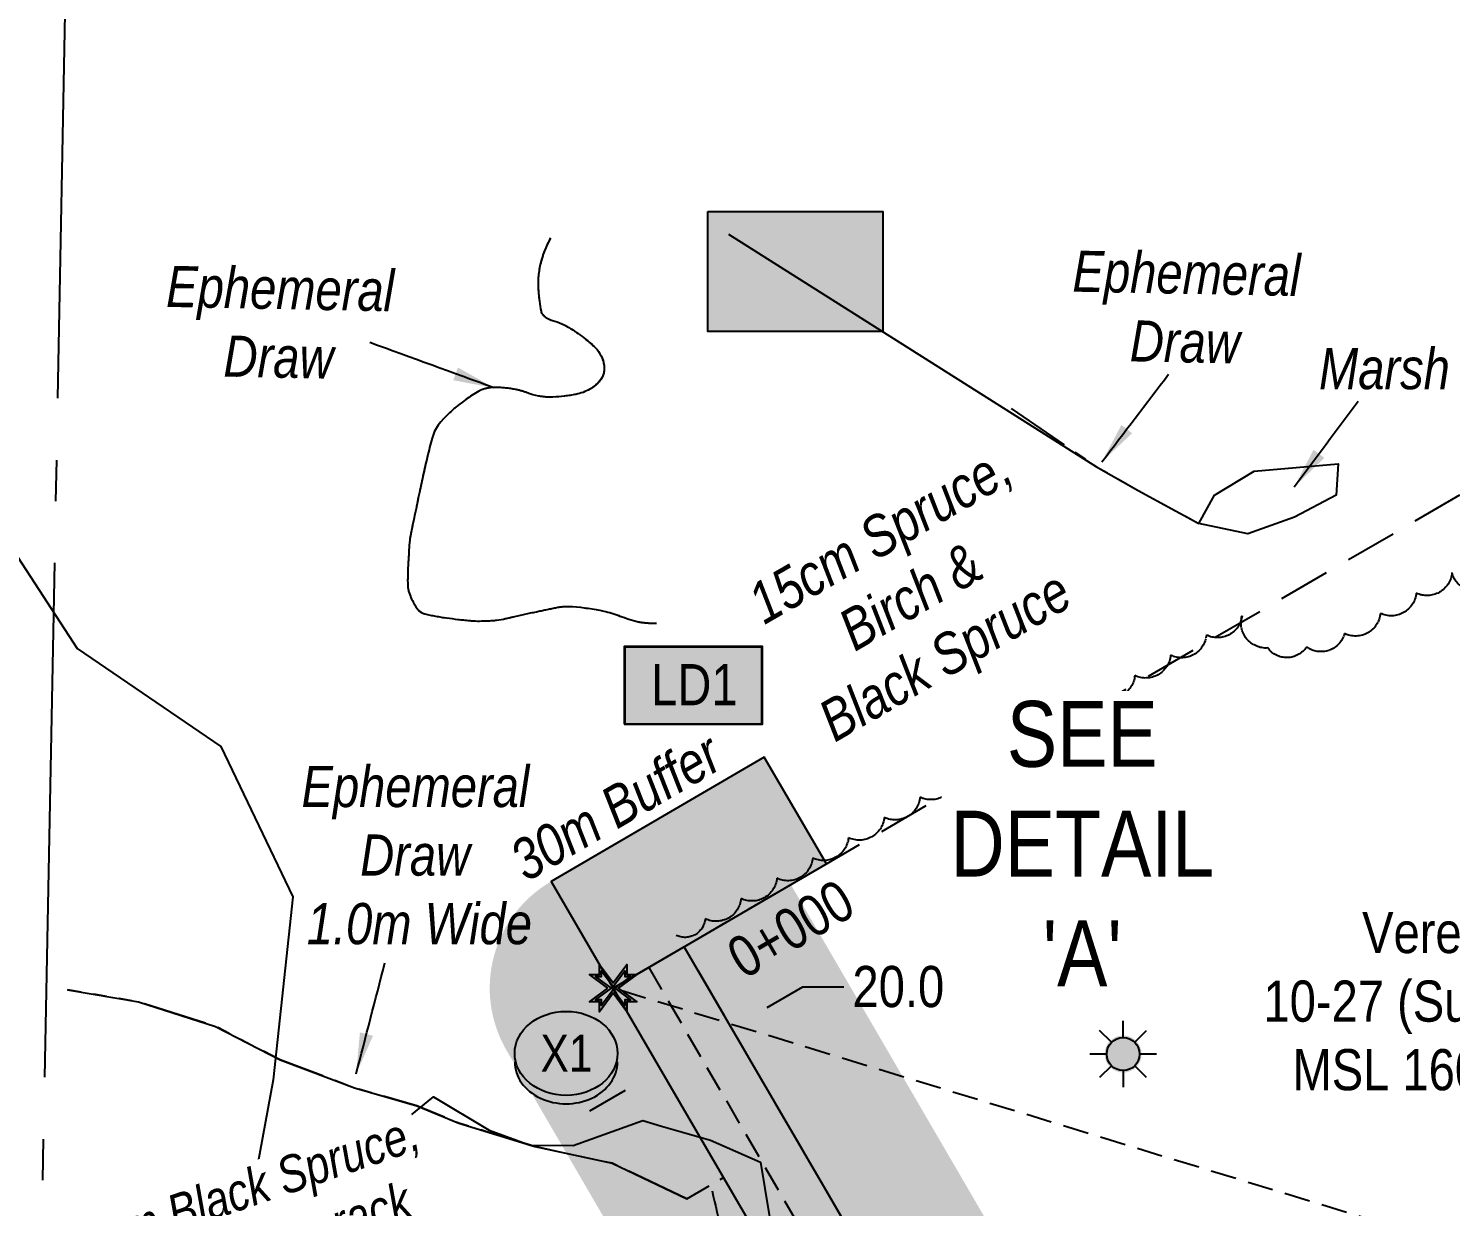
# Model space of a CAD drawing. Extents: x 407785 to 414058, y 6046536 to 6050431.
# Drawn here: x 411728.5 to 412074.1, y 6047609.8 to 6047896.1 of the extents above; entities that cross this region are included whole.
import ezdxf
from ezdxf.enums import TextEntityAlignment as Align

# ---------------------------------------------------------------- set-up
doc = ezdxf.new("R2010")
doc.units = 0
doc.header["$LTSCALE"] = 5
doc.header["$PDSIZE"] = 0.5
for name, pattern in [('0', [1, 1, 0]), ('foc-ACCESSROAD', [3.75, 2.5, -1.25]), ('foc-QUARTERLINE', [33, 25, -3, 2, -3]), ('foc-TIELINE', [1.875, 1.25, -0.625]), ('foc-TOPO-ephemeral', [6.25, 3.125, -0.625, 0.625, -0.625, 0.625, -0.625])]:
    doc.linetypes.add(name, pattern=pattern)
doc.layers.get('Defpoints').update_dxf_attribs({"color": 9})
for name, color, linetype in [('AS-UNDERLAY-H', 141, 'Continuous'), ('C-WS', 13, 'foc-ACCESSROAD'), ('C-WS-S', 13, 'Continuous'), ('DETAIL-T', 7, 'Continuous'), ('L-MON', 1, 'Continuous'), ('L-SECQ', 8, 'foc-QUARTERLINE'), ('L-TIE', 7, 'foc-TIELINE'), ('P-BUFFER-H 30m', 51, 'Continuous'), ('P-BUFFER-T', 40, 'Continuous'), ('P-CROSSINGS', 250, 'Continuous'), ('P-PROPOSED', 10, 'Continuous'), ('P-PROPOSED-H', 21, 'Continuous'), ('P-TEMP-BLOCKS', 250, 'Continuous'), ('P-TEMP-H', 41, 'Continuous'), ('P-TEMP_LOG DECK', 46, 'Continuous'), ('P-TXT', 4, 'Continuous'), ('T-BUSH', 110, '0'), ('T-BUSH-T', 110, 'Continuous'), ('T-DRAW', 143, 'foc-TOPO-ephemeral'), ('T-TIE', 201, 'foc-TIELINE'), ('T-WATER-T', 170, 'Continuous'), ('WETLAND', 143, 'Continuous'), ('WETLAND-T', 146, 'Continuous')]:
    doc.layers.add(name, color=color, linetype=linetype)
doc.layers.add('C-RW-T', color=13, linetype='Continuous', lineweight=9)
doc.layers.add('T-TIE-T', color=201, linetype='Continuous', lineweight=18)
doc.styles.add('80', font='ARIALN.TTF', dxfattribs={"height": 10})
doc.styles.add('80CG', font='ARIALN.TTF', dxfattribs={"height": 10})
doc.styles.add('80L', font='ARIALN.TTF', dxfattribs={"height": 10})
doc.styles.add('Crossing', font='ARIALN.TTF', dxfattribs={"height": 10})
doc.styles.add('foc-LtypeFont', font='ARIALN.TTF', dxfattribs={"height": 7.35})
doc.linetypes.add('foc-TOPO-flowdirection-NOLINE', pattern='A,0,[">",foc-LtypeFont,S=0.3,R=0,X=0,Y=-0.945],-20,[">",foc-LtypeFont,S=0.3,R=0,X=0,Y=-0.945],0', length=20)
doc.dimstyles.new('Compass 5 000', dxfattribs={"dimscale": 5, "dimtxt": 9, "dimasz": 2, "dimexe": 0.2, "dimexo": 0.0625, "dimgap": 0.5, "dimtad": 0, "dimtih": 1, "dimtoh": 1, "dimzin": 0, "dimdsep": 46, "dimtxsty": '80CG', "dimcen": 0.1, "dimse1": 1, "dimse2": 1, "dimclrd": 256, "dimclrt": 256, "dimaunit": 1, "dimadec": 4, "dimazin": 0, "dimtfac": 0.06, "dimtofl": 0, "dimtmove": 0, "dimatfit": 1, "dimfxl": 0.2, "dimtolj": 1, "dimtzin": 0, "dimlwd": -1, "dimarcsym": 0})

# ---------------------------------------------------------------- blocks, each defined once
blk = doc.blocks.new('GAS')
h = blk.add_hatch(color=255)
h.dxf.hatch_style = 1
edge = h.paths.add_edge_path()
edge.add_arc((0, 0), 0.9, 0, 360)
for p, q in [((0, 0.808), (0, 1.616)), ((-0.571, 0.571), (-1.142, 1.142)), ((0.571, 0.571), (1.142, 1.142)), ((-0.808, 0), (-1.616, 0)), ((1.616, 0), (0.808, 0)), ((-0.571, -0.571), (-1.142, -1.142)), ((1.142, -1.142), (0.571, -0.571)), ((0, -0.808), (0, -1.616))]:
    blk.add_line(p, q)
blk.add_circle((0, 0), 0.8)
blk = doc.blocks.new('*D70')
at = {"layer": 'Defpoints', "color": 0, "transparency": 16777216}
for p in [(411899.44, 6047653.12), (411900.18, 6047651.87), (411882.9, 6047641.8)]:
    blk.add_point(p, dxfattribs=at)
at = {"layer": 'P-TXT', "transparency": 16777216}
for p, q in [((411908.08, 6047658.16), (411916.72, 6047663.19)), ((411916.72, 6047663.19), (411926.72, 6047663.19)), ((411873.53, 6047638.03), (411864.89, 6047632.99))]:
    blk.add_line(p, q, dxfattribs=at)
for points in [[(411907.24, 6047659.6), (411908.92, 6047656.72), (411899.44, 6047653.12)], [(411872.69, 6047639.47), (411874.37, 6047636.59), (411882.17, 6047643.06)]]:
    blk.add_solid(points, dxfattribs=at)
at = {"layer": 'P-TXT', "transparency": 16777216, "insert": (411939.93, 6047663.19), "char_height": 10, "attachment_point": 5, "style": '80CG'}
blk.add_mtext('\\A1;20.0', dxfattribs=at)
blk = doc.blocks.new('xing2')
h = blk.add_hatch(color=50)
h.dxf.hatch_style = 1
edge = h.paths.add_edge_path()
edge.add_ellipse((0, 0), major_axis=(-12.5, 0), ratio=0.816297, start_angle=0, end_angle=360)
h = blk.add_hatch(color=250)
h.dxf.hatch_style = 1
edge = h.paths.add_edge_path()
edge.add_ellipse((0, -2.05), major_axis=(-12.5, 0), ratio=0.816297, start_angle=0, end_angle=180)
edge.add_line((12.5, -2.05), (12.5, 0))
edge.add_ellipse((0, 0), major_axis=(-12.5, 0), ratio=0.816297, start_angle=0, end_angle=180, ccw=False)
edge.add_line((-12.5, 0), (-12.5, -2.05))
at = {"color": 250}
blk.add_ellipse((0, 0), major_axis=(-12.5, 0), ratio=0.816297, dxfattribs=at)
blk.add_ellipse((0, -2.05), major_axis=(-12.5, 0), ratio=0.816297, start_param=0, end_param=3.141593, dxfattribs=at)
at = {"color": 250, "style": 'Crossing'}
blk.add_attdef('CROSSING', text='', height=9, dxfattribs=at).set_placement((0.09, 0.02), align=Align.MIDDLE_CENTER)
at = {"color": 250, "style": 'Crossing', "flags": 1}
for tag, p in [('OWNER', (0.09, -12.49)), ('DESCRIPTION', (0.09, -25.77)), ('LOCATION', (0.09, -39.3)), ('DWG_REF', (0.09, -52.84))]:
    blk.add_attdef(tag, text='', height=9, dxfattribs=at).set_placement(p, align=Align.MIDDLE_CENTER)
blk = doc.blocks.new('TEMP')
h = blk.add_hatch(color=255)
h.dxf.hatch_style = 1
h.paths.add_polyline_path([(0, 0.251), (-0.666, 1.152), (-0.666, 0.666), (-1.152, 0.666), (-0.251, 0), (-1.152, -0.666), (-0.666, -0.666), (-0.666, -1.152), (0, -0.251), (0.666, -1.152), (0.666, -0.666), (1.152, -0.666), (0.251, 0), (1.152, 0.666), (0.666, 0.666), (0.666, 1.152)])
h.paths.add_polyline_path([(0.566, 0.849), (0.566, 0.566), (0.849, 0.566), (0.083, 0), (0.849, -0.566), (0.566, -0.566), (0.566, -0.849), (0, -0.083), (-0.566, -0.849), (-0.566, -0.566), (-0.849, -0.566), (-0.083, 0), (-0.849, 0.566), (-0.566, 0.566), (-0.566, 0.849), (0, 0.083)], flags=16)
h = blk.add_hatch(color=1)
h.dxf.hatch_style = 1
h.paths.add_polyline_path([(0, 0.083), (-0.566, 0.849), (-0.566, 0.566), (-0.849, 0.566), (-0.083, 0), (-0.849, -0.566), (-0.566, -0.566), (-0.566, -0.849), (0, -0.083), (0.566, -0.849), (0.566, -0.566), (0.849, -0.566), (0.083, 0), (0.849, 0.566), (0.566, 0.566), (0.566, 0.849)])
at = {"color": 1}
for p, q in [((-0.083, 0), (0.083, 0)), ((0, 0.083), (0, -0.083))]:
    blk.add_line(p, q, dxfattribs=at)
at = {"color": 255, "flags": 128}
blk.add_lwpolyline([(-0.251, 0), (-1.152, 0.666), (-0.666, 0.666), (-0.666, 1.152), (0, 0.251), (0.666, 1.152), (0.666, 0.666), (1.152, 0.666), (0.251, 0), (1.152, -0.666), (0.666, -0.666), (0.666, -1.152), (0, -0.251), (-0.666, -1.152), (-0.666, -0.666), (-1.152, -0.666)], close=True, dxfattribs=at)
at = {"color": 1, "flags": 128}
blk.add_lwpolyline([(-0.083, 0), (-0.849, 0.566), (-0.566, 0.566), (-0.566, 0.849), (0, 0.083), (0.566, 0.849), (0.566, 0.566), (0.849, 0.566), (0.083, 0), (0.849, -0.566), (0.566, -0.566), (0.566, -0.849), (0, -0.083), (-0.566, -0.849), (-0.566, -0.566), (-0.849, -0.566)], close=True, dxfattribs=at)
blk = doc.blocks.new('Temporary Area')
h = blk.add_hatch(color=191)
h.dxf.hatch_style = 1
h.paths.add_polyline_path([(-16.83, -9.44), (16.33, -9.44), (16.33, 9.05), (-16.83, 9.05)])
at = {"color": 250}
for points in [[(-17.03, -9.64), (16.53, -9.64), (16.53, 9.25), (-17.03, 9.25)], [(-16.93, -9.54), (16.43, -9.54), (16.43, 9.15), (-16.93, 9.15)]]:
    blk.add_lwpolyline(points, close=True, dxfattribs=at)
at = {"color": 250, "style": '80L'}
blk.add_attdef('TEMPORARY', text='', height=9, dxfattribs=at).set_placement((0, -0.15), align=Align.MIDDLE_CENTER)

msp = doc.modelspace()

# ---------------------------------------------------------------- hatches: boundary and pattern name
at = {"layer": 'AS-UNDERLAY-H'}
h = msp.add_hatch(color=256, dxfattribs=at)
h.dxf.hatch_style = 1
h.paths.add_polyline_path([(411893.64, 6047851.58), (411936.186, 6047851.58), (411936.186, 6047822.433), (411893.64, 6047822.433)])
at = {"layer": 'P-BUFFER-H 30m'}
h = msp.add_hatch(color=256, dxfattribs=at)
h.dxf.hatch_style = 1
h.paths.add_polyline_path([(410684.563, 6047766.556), (410786.451, 6047773.659, 0.1300415), (410800.971, 6047778.604), (410811.198, 6047785.405), (410838.434, 6047787.291), (410910.678, 6047778.248), (411112.797, 6047633.601, 0.3680885), (411151.542, 6047636.872), (411263.333, 6047749.615), (411273.721, 6047739.121), (411392.855, 6047445.887, 0.0984178), (411399.283, 6047436.12), (411540.012, 6047293.383, 0.2943715), (411571.723, 6047286.295), (411834.67, 6047383.071, 0.0361222), (411838.613, 6047384.855), (411948.537, 6047444.491, 0.423162), (411960.147, 6047485.944), (411948.56, 6047505.833), (411975.957, 6047521.795, 0.4142136), (411986.771, 6047562.801), (411913.809, 6047688.033, 0.4142136), (411872.803, 6047698.848), (411855.53, 6047688.784, 0.4142136), (411844.715, 6047647.778), (411892.518, 6047565.729), (411865.121, 6047549.767, 0.4142136), (411854.307, 6047508.762), (411865.116, 6047490.208), (411803.658, 6047456.866), (411574.337, 6047372.466), (411463.2, 6047485.188), (411344.046, 6047778.471, 0.0989209), (411337.576, 6047788.279), (411284.675, 6047841.722, 0.4169486), (411242.07, 6047841.74), (411124.725, 6047723.397), (410946.91, 6047850.651, 0.1248018), (410933.183, 6047856.02), (410843.549, 6047867.239, 0.0484445), (410837.754, 6047867.4), (410792.472, 6047864.265, 0.1301673), (410777.937, 6047859.319), (410767.699, 6047852.511), (410679.003, 6047846.327, 0.4141974), (410651.174, 6047814.329), (410652.563, 6047794.386, 0.4142297)])
h.paths.add_polyline_path([(411316.265, 6047767.184), (411437.662, 6047468.38), (411566.554, 6047337.648), (411816.051, 6047429.474), (411906.589, 6047478.593), (411880.217, 6047523.857), (411933.524, 6047554.915), (411870.625, 6047662.874), (411887.899, 6047672.938), (411960.861, 6047547.705), (411907.554, 6047516.648), (411934.237, 6047470.849), (411824.313, 6047411.213), (411561.365, 6047314.436), (411420.636, 6047457.174), (411299.247, 6047755.958), (411263.351, 6047792.222), (411130.249, 6047657.986), (410921.946, 6047807.059), (410839.268, 6047817.407), (410801.205, 6047814.772), (410784.365, 6047803.574), (410682.478, 6047796.47), (410681.089, 6047816.413), (410777.699, 6047823.149), (410794.543, 6047834.35), (410839.825, 6047837.484), (410929.459, 6047826.266), (411128.039, 6047684.151), (411263.363, 6047820.626)], flags=16)
at = {"layer": 'P-PROPOSED-H'}
h = msp.add_hatch(color=256, dxfattribs=at)
h.dxf.hatch_style = 1
h.paths.add_polyline_path([(410682.478, 6047796.47), (410784.365, 6047803.574), (410801.205, 6047814.772), (410839.268, 6047817.407), (410921.946, 6047807.059), (411130.249, 6047657.986), (411263.351, 6047792.222), (411299.247, 6047755.958), (411420.636, 6047457.174), (411561.365, 6047314.436), (411824.313, 6047411.213), (411934.237, 6047470.849), (411907.554, 6047516.648), (411960.861, 6047547.705), (411887.899, 6047672.938), (411870.625, 6047662.874), (411933.524, 6047554.915), (411880.217, 6047523.857), (411906.589, 6047478.593), (411816.051, 6047429.474), (411566.554, 6047337.648), (411437.662, 6047468.38), (411316.265, 6047767.184), (411263.363, 6047820.626), (411128.039, 6047684.151), (410929.459, 6047826.266), (410839.825, 6047837.484), (410794.543, 6047834.35), (410777.699, 6047823.149), (410681.089, 6047816.413)])
at = {"layer": 'P-TEMP-H'}
h = msp.add_hatch(color=256, dxfattribs=at)
h.dxf.hatch_style = 1
h.paths.add_polyline_path([(411870.625, 6047662.874), (411922.446, 6047693.065), (411907.35, 6047718.975), (411855.53, 6047688.784)])

# ---------------------------------------------------------------- linework, layer by layer
at = {"layer": 'AS-UNDERLAY-H'}
msp.add_lwpolyline([(411893.64, 6047851.58), (411936.186, 6047851.58), (411936.186, 6047822.433), (411893.64, 6047822.433)], close=True, dxfattribs=at)
at = {"layer": 'C-WS', "flags": 128}
msp.add_lwpolyline([(412059.41, 6047593.553), (411965.893, 6047539.068), (411887.899, 6047672.938), (412091.294, 6047791.439), (412230.918, 6047670.439), (412333.975, 6047508.887), (412314.402, 6047469.083), (412305.301, 6047469.262), (412263.282, 6047477.034), (412112.067, 6047503.172)], close=True, dxfattribs=at)
at = {"layer": 'L-SECQ'}
msp.add_line((411729.317, 6047476.243), (411744.872, 6048280.346), dxfattribs=at)
at = {"layer": 'P-PROPOSED', "flags": 128}
msp.add_lwpolyline([(411263.351, 6047792.222), (411299.247, 6047755.958), (411420.636, 6047457.174), (411561.365, 6047314.436), (411824.313, 6047411.213), (411934.237, 6047470.849), (411907.554, 6047516.648), (411960.861, 6047547.705), (411887.899, 6047672.938), (411870.625, 6047662.874), (411933.524, 6047554.915), (411880.217, 6047523.857), (411906.589, 6047478.593), (411816.051, 6047429.474), (411566.554, 6047337.648), (411437.662, 6047468.38), (411316.265, 6047767.184), (411263.363, 6047820.626)], dxfattribs=at)
at = {"layer": 'P-TEMP_LOG DECK', "flags": 128}
msp.add_lwpolyline([(411870.625, 6047662.874), (411922.446, 6047693.065), (411907.35, 6047718.975), (411855.53, 6047688.784)], close=True, dxfattribs=at)
at = {"layer": 'T-BUSH', "flags": 128}
msp.add_lwpolyline([(412314.266, 6047730.759, -0.5205671), (412304.46, 6047728.823, -0.5205671), (412294.917, 6047725.853, -0.5205671), (412285.381, 6047722.858, -0.5205671), (412275.844, 6047719.863, -0.5205671), (412266.282, 6047716.956, -0.5205671), (412256.619, 6047714.4, -0.5205671), (412246.956, 6047711.843, -0.5205671), (412237.293, 6047709.286, -0.5205671), (412227.765, 6047706.275, -0.5205671), (412218.277, 6047703.132, -0.5205671), (412208.788, 6047699.988, -0.5205671), (412199.3, 6047696.845, -0.5205671), (412189.672, 6047694.16, -0.5205671), (412180.031, 6047691.524, -0.5205671), (412170.389, 6047688.887, -0.5205671), (412161.115, 6047689.712, -0.5205671), (412152.243, 6047694.316, -0.5205671), (412143.371, 6047698.92, -0.5205671), (412134.499, 6047703.524, -0.5205671), (412125.627, 6047708.129, -0.5205671), (412116.755, 6047712.733, -0.5205671), (412107.883, 6047717.337, -0.5205671), (412099.011, 6047721.941, -0.5205671), (412090.139, 6047726.546, -0.5205671), (412081.551, 6047731.306, -0.5205671), (412082.416, 6047741.264, -0.5205671), (412083.282, 6047751.222, -0.5205671), (412082.645, 6047760.508, -0.5205671), (412074.468, 6047763.773, -0.5205671), (412065.768, 6047758.853, -0.5205671), (412057.067, 6047753.933, -0.5205671), (412048.366, 6047749.012, -0.5205671), (412039.093, 6047745.749, -0.5205671), (412029.704, 6047745.52, -0.5205671), (412023.441, 6047753.31, -0.5205671), (412014.798, 6047748.671, -0.5205671), (412006.1, 6047743.746, -0.5205671), (411997.402, 6047738.82, -0.5205671), (411988.704, 6047733.895, -0.5205671), (411980.006, 6047728.97, -0.5205671), (411971.309, 6047724.044, -0.5205671), (411962.611, 6047719.119, -0.5205671), (411953.913, 6047714.194, -0.5205671), (411945.215, 6047709.269, -0.5205671), (411936.517, 6047704.343, -0.5205671), (411927.819, 6047699.418, -0.5205671), (411919.121, 6047694.493, -0.5205671), (411910.423, 6047689.567, -0.5205671), (411901.725, 6047684.642, -0.5205671), (411893.027, 6047679.717, -0.5205671), (411885.933, 6047675.7, -0.5205671)], format="xyb", dxfattribs=at)
at = {"layer": 'T-DRAW', "linetype": 'foc-TOPO-flowdirection-NOLINE', "flags": 128}
msp.add_lwpolyline([(411855.407, 6047845.106, 0.0715137), (411852.929, 6047838.687, 0.0763078), (411852.457, 6047832.252, 0.0264815), (411853.109, 6047827.35, 0.1429294), (411853.531, 6047826.516, 0.1376201), (411855.861, 6047825.106, -0.0748902), (411860.37, 6047823.09, -0.0229553), (411863.847, 6047820.63, -0.0299162), (411866.302, 6047818.47, -0.1675089), (411868.429, 6047814.149, -0.2063654), (411867.328, 6047810.341, -0.0943039), (411864.988, 6047808.393, -0.0786796), (411861.569, 6047807.147, -0.0364035), (411855.998, 6047806.479, -0.0590275), (411852.538, 6047806.726, -0.0432233), (411849.734, 6047807.519, 0.0423418), (411846.873, 6047808.333, 0.043304), (411842.173, 6047808.834, 0.0725672), (411839.365, 6047808.48, 0.0622122), (411837.954, 6047807.893, 0.0253407), (411834.803, 6047805.876, 0.054214), (411828.749, 6047800.477, 0.1122729), (411826.817, 6047797.026, 0.0133553), (411825.61, 6047792.493, 0.0066346), (411823.548, 6047783.28, 0.0015092), (411821.375, 6047772.773, 0.0185298), (411821.232, 6047771.91, 0.0148132), (411821.102, 6047770.577, 0.0039946), (411820.807, 6047765.619, 0.0079933), (411820.707, 6047762.835, 0.0110449), (411820.712, 6047760.818, 0.0783239), (411821.065, 6047758.893, 0.0476231), (411822.408, 6047755.982, 0.0319607), (411823.13, 6047754.907, 0.0641319), (411823.587, 6047754.448, 0.1045783), (411824.869, 6047753.828, 0.027379), (411830.159, 6047752.823, 0.0084556), (411835.653, 6047752.183, 0.0233381), (411837.655, 6047752.078, 0.0202271), (411841.714, 6047752.218, 0.0361073), (411843.966, 6047752.552, 0.0014143), (411844.862, 6047752.755, -0.0008263), (411846.395, 6047753.103, -0.0024285), (411851.967, 6047754.332, -0.002899), (411856.646, 6047755.311, -0.06789), (411860.766, 6047755.579, -0.036462), (411868.349, 6047754.483, -0.0386705), (411872.291, 6047753.291, 0.0343483), (411876.716, 6047751.91, 0.0368891), (411878.173, 6047751.675, 0.0179683), (411881.196, 6047751.523)], format="xyb", dxfattribs=at)
at = {"layer": 'T-DRAW', "flags": 128}
msp.add_lwpolyline([(411855.407, 6047845.106, 0.0715137), (411852.929, 6047838.687, 0.0763078), (411852.457, 6047832.252, 0.0264815), (411853.109, 6047827.35, 0.1429294), (411853.531, 6047826.516, 0.1376201), (411855.861, 6047825.106, -0.0748902), (411860.37, 6047823.09, -0.0229553), (411863.847, 6047820.63, -0.0299162), (411866.302, 6047818.47, -0.1675089), (411868.429, 6047814.149, -0.2063654), (411867.328, 6047810.341, -0.0943039), (411864.988, 6047808.393, -0.0786796), (411861.569, 6047807.147, -0.0364035), (411855.998, 6047806.479, -0.0590275), (411852.538, 6047806.726, -0.0432233), (411849.734, 6047807.519, 0.0423418), (411846.873, 6047808.333, 0.043304), (411842.173, 6047808.834, 0.0725672), (411839.365, 6047808.48, 0.0622122), (411837.954, 6047807.893, 0.0253407), (411834.803, 6047805.876, 0.054214), (411828.749, 6047800.477, 0.1122729), (411826.817, 6047797.026, 0.0133553), (411825.61, 6047792.493, 0.0066346), (411823.548, 6047783.28, 0.0015092), (411821.375, 6047772.773, 0.0185298), (411821.232, 6047771.91, 0.0148132), (411821.102, 6047770.577, 0.0039946), (411820.807, 6047765.619, 0.0079933), (411820.707, 6047762.835, 0.0110449), (411820.712, 6047760.818, 0.0783239), (411821.065, 6047758.893, 0.0476231), (411822.408, 6047755.982, 0.0319607), (411823.13, 6047754.907, 0.0641319), (411823.587, 6047754.448, 0.1045783), (411824.869, 6047753.828, 0.027379), (411830.159, 6047752.823, 0.0084556), (411835.653, 6047752.183, 0.0233381), (411837.655, 6047752.078, 0.0202271), (411841.714, 6047752.218, 0.0361073), (411843.966, 6047752.552, 0.0014143), (411844.862, 6047752.755, -0.0008263), (411846.395, 6047753.103, -0.0024285), (411851.967, 6047754.332, -0.002899), (411856.646, 6047755.311, -0.06789), (411860.766, 6047755.579, -0.036462), (411868.349, 6047754.483, -0.0386705), (411872.291, 6047753.291, 0.0343483), (411876.716, 6047751.91, 0.0368891), (411878.173, 6047751.675, 0.0179683), (411881.196, 6047751.523)], format="xyb", dxfattribs=at)
at = {"layer": 'T-DRAW', "linetype": 'foc-TOPO-flowdirection-NOLINE', "flags": 128}
for points in [[(411898.634, 6047846.059), (411988.09, 6047789.558), (411998.246, 6047783.78), (412012.967, 6047775.745)], [(411738.044, 6047662.492), (411755.31, 6047659.516), (411773.982, 6047653.577), (411789.727, 6047645.415), (411807.755, 6047638.634), (411822.924, 6047634.302), (411833.142, 6047630.054), (411851.564, 6047624.362), (411870.39, 6047620.33), (411888.571, 6047611.658)]]:
    msp.add_lwpolyline(points, dxfattribs=at)
at = {"layer": 'T-DRAW', "flags": 128}
for points in [[(411967.353, 6047803.7), (411988.09, 6047789.558), (411998.246, 6047783.78), (412012.967, 6047775.745)], [(411888.571, 6047611.658), (411870.39, 6047620.33), (411851.564, 6047624.362), (411833.142, 6047630.054), (411822.924, 6047634.302), (411807.755, 6047638.634), (411789.727, 6047645.415), (411773.982, 6047653.577), (411755.31, 6047659.516), (411738.044, 6047662.492)]]:
    msp.add_lwpolyline(points, dxfattribs=at)
at = {"layer": 'T-TIE'}
msp.add_line((411888.571, 6047611.658), (411897.451, 6047616.831), dxfattribs=at)
at = {"layer": 'T-TIE-T'}
msp.add_line((411876.671, 6047666.396), (411881.853, 6047669.415), dxfattribs=at)
at = {"layer": 'WETLAND', "flags": 128}
msp.add_lwpolyline([(412012.967, 6047775.745), (412016.728, 6047782.629), (412026.361, 6047788.521), (412046.795, 6047790.296), (412046.305, 6047782.642), (412036.235, 6047777.288), (412024.825, 6047773.238)], close=True, dxfattribs=at)
msp.add_lwpolyline([(411716.568, 6047781.883), (411740.381, 6047745.371), (411775.306, 6047721.558), (411792.768, 6047685.045), (411788.006, 6047640.595), (411776.893, 6047580.27), (411764.193, 6047535.82), (411734.031, 6047513.595), (411718.156, 6047461.208)], dxfattribs=at)
at = {"layer": 'WETLAND'}
msp.add_lwpolyline([(411871.178, 6047576.732), (411853.168, 6047597.657), (411840.527, 6047595.851), (411826.08, 6047586.822), (411811.632, 6047587.725), (411813.438, 6047603.075), (411812.535, 6047624.746), (411826.983, 6047636.484), (411840.527, 6047628.358), (411850.459, 6047624.746), (411860.927, 6047624.633), (411877.822, 6047630.682), (411882.376, 6047629.359), (411894.246, 6047625.909), (411906.421, 6047620.607), (411909.709, 6047600.91), (411910.409, 6047583.32), (411904.424, 6047573.265), (411895.841, 6047568.634), (411893.08, 6047571.635), (411881.295, 6047573.571), (411871.178, 6047576.732)], close=True, dxfattribs=at)

# ---------------------------------------------------------------- block references
at = {"layer": 'C-WS-S', "xscale": 4.999999999999805, "yscale": 4.999999999999805, "zscale": 4.999999999999805}
msp.add_blockref('GAS', (411994.557, 6047646.866), dxfattribs=at)
at = {"layer": 'L-MON', "color": 4, "xscale": 4.997809999999929, "yscale": 4.997809999999929, "zscale": 4.997809999999929}
msp.add_blockref('TEMP', (411870.625, 6047662.874), dxfattribs=at)
at = {"layer": 'P-CROSSINGS', "xscale": 0.9995620000000001, "yscale": 0.9995620000000001, "zscale": 0.9995620000000001}
msp.add_blockref('xing2', (411859.195, 6047647.028), dxfattribs=at).add_auto_attribs({'CROSSING': 'X1'})
at = {"layer": 'P-TEMP-BLOCKS', "color": 4}
ref = msp.add_blockref('Temporary Area', (411890.359, 6047736.611), dxfattribs=dict(at, xscale=0.9995620000000001, yscale=0.9995620000000001, zscale=0.9995620000000001))
ref.add_attrib('TEMPORARY', 'LD1', dxfattribs={"layer": '0', "color": 250, "height": 9.9956, "style": '80L'}).set_placement((411890.359, 6047736.611), align=Align.MIDDLE_CENTER)

# ---------------------------------------------------------------- texts
at = {"layer": 'C-RW-T', "insert": (412027.995, 6047681.386), "char_height": 9.99562, "width": 78.96035, "attachment_point": 1, "style": '80L'}
msp.add_mtext('\\pi24.63334;Veren\\P\\pi0.66362;10-27 (Surface)\\P\\pi7.71033;MSL 160907', dxfattribs=at)
at = {"layer": 'P-BUFFER-T', "insert": (411844.191, 6047697.008), "char_height": 9.99562, "attachment_point": 1, "rotation": 30.22571, "style": '80L'}
msp.add_mtext_dynamic_manual_height_columns('\\pi0.36362;{\\fArial Narrow|b0|i1|c0|p34;30m Buffer}', width=57.10772, gutter_width=49.978, heights=[0], dxfattribs=at)
at = {"layer": 'T-TIE-T', "style": '80L'}
msp.add_text('0+000', height=9.9956, rotation=30.22571, dxfattribs=at).set_placement((411913.757, 6047677.312), align=Align.MIDDLE_CENTER)
at = {"layer": 'T-WATER-T', "char_height": 9.9951, "attachment_point": 1, "rotation": 358.87698, "style": '80L'}
for insert in [(411978.716, 6047842.168), (411758.483, 6047838.468)]:
    msp.add_mtext_dynamic_manual_height_columns('\\pi3.67639;{\\fArial Narrow|b0|i1|c0|p34;Ephemeral\\P\\pi17.93611;Draw}', width=62.65309, gutter_width=44.978, heights=[0], dxfattribs=dict(at, insert=insert))
at = {"layer": 'T-WATER-T', "insert": (411791.227, 6047716.87), "char_height": 9.99551, "attachment_point": 1, "style": '80L'}
msp.add_mtext_dynamic_manual_height_columns('\\pi3.67654;{\\fArial Narrow|b0|i1|c0|p34;Ephemeral\\P\\pi17.93684;Draw\\P\\pi4.95495;1.0m Wide}', width=62.65564, gutter_width=44.98, heights=[0], dxfattribs=at)
at = {"layer": 'WETLAND-T', "insert": (412041.817, 6047818.399), "char_height": 9.99562, "attachment_point": 1, "style": '80L'}
msp.add_mtext_dynamic_manual_height_columns('\\pi0.32612;{\\fArial Narrow|b0|i1|c0|p34;Marsh}', width=31.62775, gutter_width=49.978, heights=[0], dxfattribs=at)

# ---------------------------------------------------------------- leaders
at = {"layer": 'T-TIE-T', "path_type": 1}
msp.add_leader([(411894.678, 6047613.624), (411899.349, 6047593.211)], dimstyle='Compass 5 000', override={"dimgap": 0.5, "dimtad": 0}, dxfattribs=at)
at = {"layer": 'T-WATER-T', "path_type": 1}
for points in [[(411841.75, 6047808.697), (411811.491, 6047819.725)], [(411989.383, 6047790.747), (412005.603, 6047812.04)], [(411808.186, 6047642.036), (411815.155, 6047669.001)]]:
    msp.add_leader(points, dimstyle='Compass 5 000', override={"dimgap": 0.5, "dimtad": 0}, dxfattribs=at)
at = {"layer": 'WETLAND-T', "path_type": 1}
msp.add_leader([(412036.155, 6047784.684), (412051.695, 6047805.48)], dimstyle='Compass 5 000', override={"dimgap": 0.5, "dimtad": 0}, dxfattribs=at)

# ---------------------------------------------------------------- next in the draw order: texts
at = {"layer": 'DETAIL-T', "color": 3, "insert": (411984.624, 6047697.988), "char_height": 15.993, "width": 63.60825, "attachment_point": 5, "style": '80CG', "bg_fill": 3, "box_fill_scale": 1.15, "bg_fill_color": 256, "bg_fill_true_color": 256, "bg_fill_transparency": 0}
msp.add_mtext("SEE\\PDETAIL \\P'A'", dxfattribs=at)
at = {"layer": 'T-BUSH-T', "insert": (411734.432, 6047602.744), "char_height": 8.99609, "attachment_point": 1, "rotation": 18.87235, "style": '80', "bg_fill": 3, "box_fill_scale": 1.15, "bg_fill_color": 256, "bg_fill_true_color": 256, "bg_fill_transparency": 0}
msp.add_mtext_dynamic_manual_height_columns('\\pi0.34874;{\\fArial Narrow|b0|i1|c0|p34;20cm Black Spruce,\\P\\pi5.80407;Pine & Tamarack}', width=90.70132, gutter_width=44.98, heights=[0], dxfattribs=at)

# ---------------------------------------------------------------- next in the draw order: linework, layer by layer
at = {"layer": 'L-TIE', "flags": 128}
msp.add_lwpolyline([(412532.927, 6047460.305), (411870.625, 6047662.874)], dxfattribs=at)
at = {"layer": 'T-TIE', "flags": 128}
msp.add_lwpolyline([(411879.262, 6047667.906), (411947.193, 6047551.31), (411893.886, 6047520.253), (411920.413, 6047474.721), (411820.182, 6047420.343), (411563.96, 6047326.042), (411429.149, 6047462.777), (411307.756, 6047761.571), (411263.357, 6047806.424), (411129.144, 6047671.068), (410925.703, 6047816.662), (410839.547, 6047827.446), (410797.874, 6047824.561), (410781.032, 6047813.361), (410681.783, 6047806.442)], dxfattribs=at)

# ---------------------------------------------------------------- next in the draw order: texts
at = {"layer": 'T-BUSH-T', "insert": (411901.577, 6047759.266), "char_height": 9.99564, "attachment_point": 1, "rotation": 30, "style": '80L'}
msp.add_mtext_dynamic_manual_height_columns('\\pi0.89886;{\\fArial Narrow|b0|i1|c0|p34;15cm Spruce, \\P\\pi16.67983;Birch & \\P\\pi1.45455;Black Spruce}', width=69.59216, gutter_width=44.98, heights=[0], dxfattribs=at)

# ---------------------------------------------------------------- next in the draw order: dimensions: what is measured, and where the dimension line sits
at = {"layer": 'P-TXT'}
dim = msp.add_linear_dim(base=(411899.442, 6047653.124), p1=(411882.902, 6047641.802), p2=(411900.176, 6047651.866), angle=30.22571, text='20.0', dimstyle='Compass 5 000', dxfattribs=at)
dim.commit()
dim.dimension.update_dxf_attribs({"geometry": '*D70', "text_midpoint": (411939.929, 6047663.192), "dimtype": 161})

doc.saveas('drawing.dxf')
